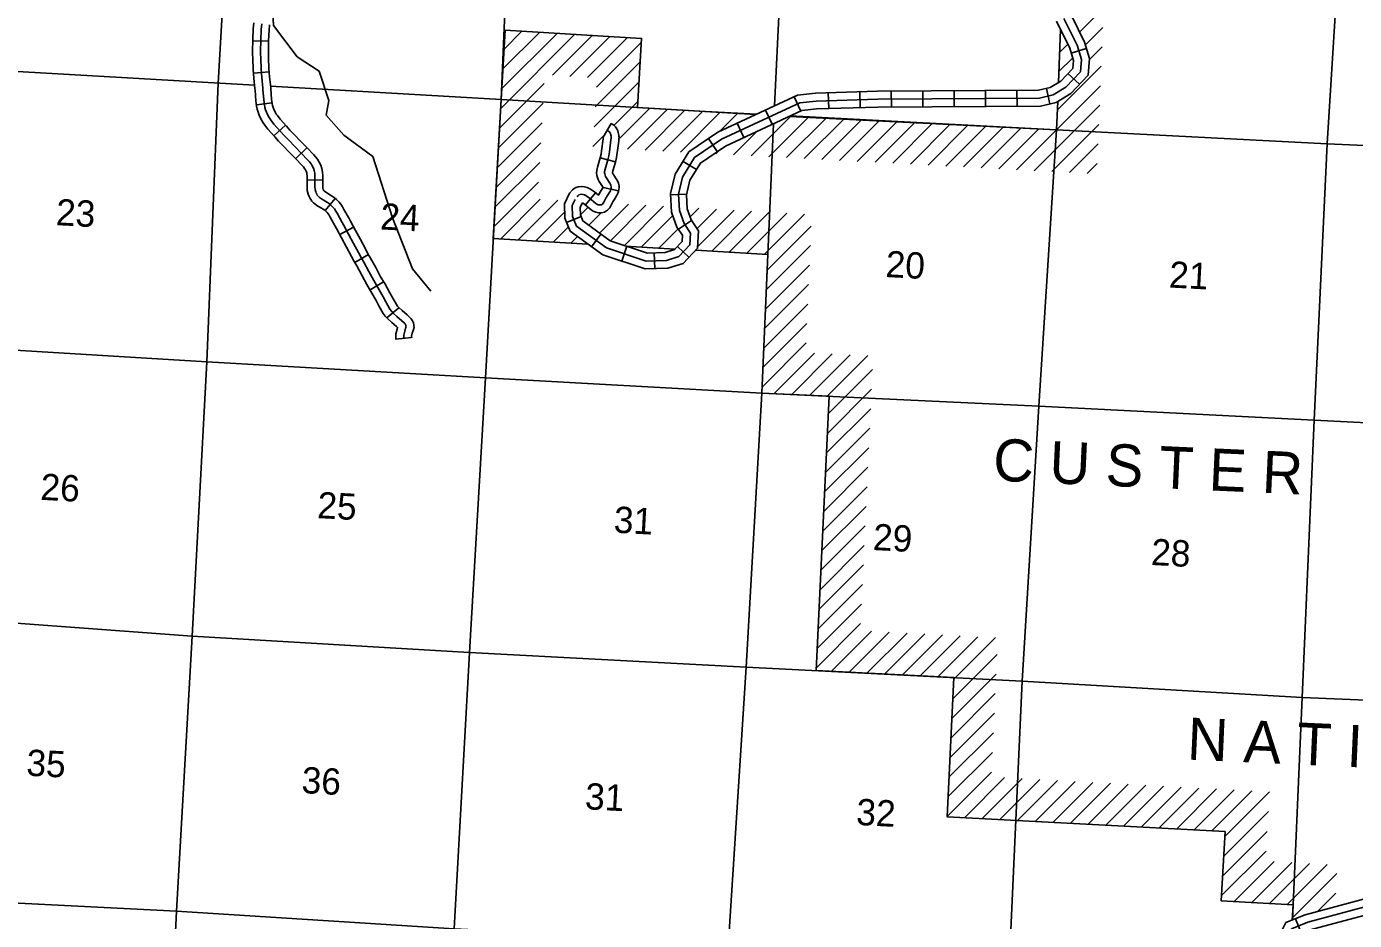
# Model space of a CAD drawing. Extents: x 207145 to 882112, y 15644499 to 16934720.
# Drawn here: x 468056 to 493274, y 16680151 to 16697123 of the extents above; entities that cross this region are included whole.
import ezdxf

# ---------------------------------------------------------------- set-up
doc = ezdxf.new("R2010")
doc.units = 0
for name, color, linetype in [('L13', 7, 'Continuous'), ('L14', 7, 'Continuous'), ('L37', 7, 'Continuous'), ('L8', 7, 'Continuous'), ('L9', 7, 'Continuous')]:
    doc.layers.add(name, color=color, linetype=linetype)

msp = doc.modelspace()

# ---------------------------------------------------------------- linework, layer by layer
at = {"layer": 'L13'}
msp.add_line((471694, 16696051), (472004, 16701383), dxfattribs=at)
for points in [[(475331, 16664583), (475599, 16669460), (475899, 16674775), (476177, 16679990), (476465, 16685238), (476769, 16690451), (477067, 16695741), (477290, 16701009), (477496, 16706303), (477748, 16711477)], [(482258, 16695616), (482506, 16700724), (482771, 16706023), (482900, 16709187)], [(492096, 16680159), (492281, 16684381), (492511, 16689649), (492758, 16694899), (493094, 16700279), (493231, 16703397)], [(487653, 16696059), (487693, 16697065)], [(466445, 16696354), (472386, 16696011)], [(470092, 16664778), (470331, 16669714), (470650, 16675070), (470905, 16680328), (471201, 16685551), (471479, 16690757), (471694, 16696051)], [(472690, 16695994), (477067, 16695741), (481905, 16695452)], [(485905, 16663732), (486130, 16668867), (486444, 16674122), (486726, 16679413), (486966, 16684697), (487278, 16689918), (487616, 16695164), (487638, 16695700)], [(482542, 16695417), (487616, 16695164), (492758, 16694899), (498009, 16694662), (502538, 16694393)], [(480597, 16664004), (480850, 16669198), (481148, 16674487), (481386, 16679738), (481724, 16684958), (482018, 16690164), (482242, 16695278)], [(466164, 16691082), (471479, 16690757), (476769, 16690451), (482018, 16690164), (487278, 16689918), (492511, 16689649), (497770, 16689386), (500224, 16689244)], [(465881, 16685942), (471201, 16685551), (476465, 16685238), (481724, 16684958), (486966, 16684697), (492281, 16684381), (496849, 16684196)], [(465647, 16680591), (470905, 16680328), (476177, 16679990), (481386, 16679738), (486726, 16679413), (491823, 16679134)]]:
    msp.add_lwpolyline(points, dxfattribs=at)
at = {"layer": 'L37'}
for p, q in [((488052, 16697015), (488511, 16697473)), ((477060, 16695569), (478465, 16696973)), ((477082, 16695944), (478131, 16696993)), ((477104, 16696319), (477798, 16697013)), ((477125, 16696694), (477464, 16697033)), ((478042, 16696197), (478799, 16696953)), ((478376, 16696177), (479132, 16696934)), ((487691, 16697007), (487712, 16697028)), ((488162, 16696771), (488496, 16697105)), ((478710, 16696157), (479466, 16696914)), ((478880, 16695974), (479732, 16696826)), ((487676, 16696639), (487828, 16696791)), ((488242, 16696497), (488481, 16696736)), ((478857, 16695598), (479710, 16696450)), ((487661, 16696270), (487923, 16696532)), ((487631, 16695533), (488466, 16696368)), ((477039, 16695194), (477889, 16696044)), ((478835, 16695222), (479687, 16696074)), ((487616, 16695165), (488451, 16695999)), ((477017, 16694818), (477867, 16695669)), ((479221, 16695254), (479665, 16695698)), ((479322, 16695002), (479892, 16695572)), ((479470, 16694796), (480226, 16695553)), ((479803, 16694776), (480560, 16695533)), ((480139, 16694758), (480893, 16695513)), ((480475, 16694740), (481229, 16695495)), ((481223, 16695136), (481565, 16695477)), ((481818, 16694670), (482574, 16695425)), ((481884, 16695442), (481901, 16695460)), ((487191, 16694386), (488436, 16695631)), ((476996, 16694443), (477846, 16695294)), ((482154, 16694652), (482910, 16695408)), ((482490, 16694634), (483246, 16695390)), ((482825, 16694616), (483582, 16695373)), ((483161, 16694599), (483918, 16695356)), ((483497, 16694581), (484254, 16695338)), ((483833, 16694563), (484590, 16695321)), ((484169, 16694546), (484927, 16695303)), ((484505, 16694528), (485263, 16695286)), ((484840, 16694510), (485599, 16695268)), ((485176, 16694492), (485935, 16695251)), ((485512, 16694475), (486271, 16695234)), ((485848, 16694457), (486607, 16695216)), ((486184, 16694439), (486943, 16695199)), ((486520, 16694421), (487279, 16695181)), ((486855, 16694404), (487616, 16695164)), ((487527, 16694368), (488421, 16695262)), ((476974, 16694068), (477824, 16694918)), ((478812, 16694846), (479022, 16695056)), ((481482, 16694687), (481926, 16695131)), ((481146, 16694705), (481223, 16694781)), ((487863, 16694351), (488406, 16694894)), ((476952, 16693693), (477803, 16694543)), ((488199, 16694333), (488391, 16694525)), ((476931, 16693318), (477781, 16694168)), ((477055, 16693088), (477813, 16693846)), ((477389, 16693069), (478147, 16693827)), ((478589, 16693562), (478720, 16693693)), ((478937, 16693203), (479485, 16693751)), ((479143, 16693055), (479819, 16693732)), ((479409, 16692967), (480154, 16693712)), ((480657, 16693509), (480823, 16693674)), ((480790, 16693288), (481157, 16693655)), ((477724, 16693050), (478273, 16693600)), ((478733, 16693352), (478967, 16693586)), ((479730, 16692935), (480330, 16693535)), ((480802, 16692947), (481492, 16693636)), ((481068, 16692859), (481826, 16693617)), ((481402, 16692840), (482160, 16693598)), ((481737, 16692821), (482495, 16693579)), ((482071, 16692802), (482829, 16693560)), ((478058, 16693031), (478345, 16693318)), ((480065, 16692916), (480431, 16693282)), ((482120, 16692497), (482958, 16693334)), ((478393, 16693012), (478518, 16693137)), ((482104, 16692127), (482941, 16692965)), ((482088, 16691757), (482925, 16692595)), ((482072, 16691388), (482909, 16692225)), ((482055, 16691018), (482893, 16691855)), ((482039, 16690648), (482877, 16691486)), ((482023, 16690278), (482860, 16691116)), ((482252, 16690154), (483019, 16690921)), ((482591, 16690139), (483358, 16690906)), ((482929, 16690124), (483696, 16690891)), ((483268, 16690109), (484035, 16690876)), ((483282, 16689769), (484122, 16690609)), ((483264, 16689398), (484104, 16690238)), ((483247, 16689027), (484087, 16689868)), ((483230, 16688657), (484070, 16689497)), ((483212, 16688286), (484052, 16689126)), ((483195, 16687915), (484035, 16688755)), ((483178, 16687544), (484018, 16688384)), ((483160, 16687173), (484000, 16688013)), ((483143, 16686802), (483983, 16687642)), ((483126, 16686431), (483966, 16687271)), ((483108, 16686060), (483948, 16686900)), ((483091, 16685689), (483931, 16686530)), ((483074, 16685319), (483914, 16686159)), ((483056, 16684948), (483896, 16685788)), ((483343, 16684881), (484105, 16685643)), ((483680, 16684864), (484441, 16685626)), ((484016, 16684847), (484778, 16685608)), ((484352, 16684829), (485114, 16685591)), ((484688, 16684812), (485450, 16685574)), ((485024, 16684795), (485786, 16685556)), ((485361, 16684777), (486122, 16685539)), ((485667, 16684730), (486459, 16685522)), ((485648, 16684358), (486491, 16685201)), ((485630, 16683986), (486473, 16684829)), ((485611, 16683613), (486454, 16684457)), ((485593, 16683241), (486436, 16684084)), ((485574, 16682869), (486417, 16683712)), ((485555, 16682497), (486398, 16683340)), ((485537, 16682125), (486380, 16682968)), ((485868, 16682102), (486628, 16682863)), ((486203, 16682084), (486964, 16682845)), ((486539, 16682066), (487299, 16682827)), ((486874, 16682048), (487635, 16682809)), ((487210, 16682030), (487970, 16682791)), ((487546, 16682012), (488306, 16682773)), ((487881, 16681995), (488642, 16682755)), ((488217, 16681977), (488977, 16682737)), ((488552, 16681959), (489313, 16682719)), ((488888, 16681941), (489648, 16682701)), ((489224, 16681923), (489984, 16682683)), ((489559, 16681905), (490320, 16682665)), ((489895, 16681887), (490655, 16682647)), ((490230, 16681869), (490991, 16682629)), ((490566, 16681851), (491326, 16682611)), ((490812, 16681744), (491660, 16682591)), ((490792, 16681370), (491640, 16682217)), ((490772, 16680996), (491619, 16681843)), ((490751, 16680622), (491599, 16681469)), ((490992, 16680509), (491751, 16681268)), ((491327, 16680490), (492086, 16681250)), ((491662, 16680472), (492422, 16681232)), ((491997, 16680454), (492757, 16681214)), ((492096, 16680199), (492939, 16681042)), ((492571, 16680321), (492921, 16680670))]:
    msp.add_line(p, q, dxfattribs=at)
for points in [[(481920, 16695459), (480953, 16695509), (479658, 16695586), (479736, 16696897), (477146, 16697052), (476918, 16693096), (478716, 16692993)], [(487693, 16697065), (487653, 16696059)], [(487638, 16695700), (487616, 16695164), (482560, 16695426)], [(481920, 16695459), (481920, 16695459)], [(479458, 16692951), (479526, 16692947), (480371, 16692899)], [(480764, 16692876), (482133, 16692798), (482018, 16690164), (483297, 16690108), (483054, 16684896), (485668, 16684761), (485537, 16682120), (490818, 16681837), (490746, 16680522), (492109, 16680448), (492094, 16680158)]]:
    msp.add_lwpolyline(points, dxfattribs=at)
at = {"layer": 'L8'}
for p, q in [((472352, 16696849), (472651, 16696846)), ((487896, 16696620), (488181, 16696709)), ((472365, 16696240), (472663, 16696263)), ((487833, 16696229), (488051, 16696026)), ((487424, 16695947), (487491, 16695657)), ((472423, 16695639), (472718, 16695677)), ((482633, 16695790), (482759, 16695519)), ((483281, 16695864), (483291, 16695566)), ((483878, 16695883), (483887, 16695585)), ((484478, 16695895), (484480, 16695597)), ((485075, 16695899), (485076, 16695601)), ((485671, 16695903), (485673, 16695604)), ((486268, 16695906), (486270, 16695608)), ((486864, 16695910), (486866, 16695611)), ((482092, 16695538), (482218, 16695268)), ((472749, 16695051), (472974, 16695248)), ((479004, 16695025), (479158, 16695280)), ((481551, 16695287), (481677, 16695016)), ((481005, 16694995), (481173, 16694748)), ((473166, 16694614), (473380, 16694821)), ((478950, 16694630), (479238, 16694555)), ((480523, 16694563), (480777, 16694406)), ((473383, 16694211), (473682, 16694209)), ((478861, 16693965), (478670, 16693735)), ((479008, 16694068), (479300, 16694005)), ((480290, 16693927), (480588, 16693943)), ((473724, 16693633), (473917, 16693861)), ((478587, 16693516), (478311, 16693402)), ((480436, 16693275), (480683, 16693443)), ((474004, 16693174), (474267, 16693316)), ((478962, 16693184), (478787, 16692943)), ((479454, 16692951), (479360, 16692668)), ((480420, 16692949), (480636, 16692743)), ((474290, 16692646), (474549, 16692794)), ((479976, 16692825), (479986, 16692527)), ((474580, 16692123), (474837, 16692274)), ((474900, 16691591), (475128, 16691783)), ((475072, 16691188), (475369, 16691217))]:
    msp.add_line(p, q, dxfattribs=at)
for points in [[(472703, 16697993), (472746, 16697144), (473198, 16696549), (473611, 16696274), (473795, 16695720), (473749, 16695441), (474082, 16695063), (474629, 16694653), (475007, 16693491), (475388, 16692525), (475731, 16692096)], [(472375, 16697196), (472362, 16697078), (472352, 16696870), (472349, 16696654), (472349, 16696608), (472352, 16696515), (472359, 16696307), (472372, 16696141), (472394, 16695942), (472396, 16695914), (472412, 16695714), (472425, 16695612), (472436, 16695553), (472452, 16695497), (472472, 16695441), (472518, 16695345), (472549, 16695294), (472581, 16695250), (472639, 16695175), (472768, 16695028)], [(472524, 16697176), (472511, 16697066), (472502, 16696866), (472499, 16696653), (472499, 16696609), (472502, 16696520), (472509, 16696316), (472521, 16696155), (472543, 16695955), (472545, 16695926), (472561, 16695730), (472573, 16695636), (472582, 16695588), (472595, 16695542), (472610, 16695498), (472650, 16695416), (472674, 16695377), (472701, 16695341), (472755, 16695271), (472880, 16695128)], [(487898, 16697330), (488145, 16696825), (488243, 16696514), (488215, 16696200), (487891, 16695852), (487611, 16695684), (487309, 16695613), (484225, 16695595), (483060, 16695558), (482779, 16695528), (481329, 16694854), (480854, 16694530), (480655, 16694206), (480589, 16693929), (480604, 16693662), (480677, 16693453), (480818, 16693245), (480801, 16692914), (480523, 16692623), (480237, 16692535), (479805, 16692520), (479001, 16692786), (478377, 16693240), (478276, 16693484), (478269, 16693758), (478369, 16693960)], [(487757, 16697276), (488006, 16696770), (488091, 16696497), (488070, 16696265), (487795, 16695970), (487553, 16695824), (487291, 16695763), (484222, 16695745), (483050, 16695708), (482739, 16695674), (481255, 16694985), (480743, 16694636), (480514, 16694264), (480438, 16693942), (480455, 16693632), (480542, 16693385), (480666, 16693203), (480654, 16692978), (480441, 16692755), (480212, 16692684), (479826, 16692671), (479071, 16692921), (478500, 16693336), (478426, 16693516), (478420, 16693725), (478477, 16693839)], [(487616, 16697223), (487866, 16696714), (487939, 16696481), (487926, 16696329), (487700, 16696088), (487496, 16695965), (487273, 16695913), (484219, 16695895), (483039, 16695857), (482698, 16695821), (481181, 16695116), (480632, 16694742), (480374, 16694322), (480287, 16693956), (480306, 16693602), (480407, 16693317), (480513, 16693160), (480507, 16693041), (480360, 16692887), (480186, 16692833), (479848, 16692822), (479140, 16693056), (478622, 16693432), (478575, 16693547), (478571, 16693692), (478613, 16693776)], [(472672, 16697155), (472661, 16697054), (472652, 16696861), (472649, 16696651), (472649, 16696611), (472651, 16696525), (472659, 16696324), (472671, 16696169), (472692, 16695969), (472695, 16695938), (472710, 16695745), (472722, 16695659), (472729, 16695622), (472739, 16695587), (472749, 16695556), (472783, 16695488), (472799, 16695461), (472820, 16695432), (472871, 16695366), (472991, 16695229)], [(472991, 16695229), (473058, 16695157), (473131, 16695082), (473269, 16694936), (473377, 16694826), (473511, 16694688), (473545, 16694649), (473581, 16694603), (473614, 16694549), (473642, 16694493), (473666, 16694427), (473679, 16694359), (473683, 16694294), (473682, 16694135), (473683, 16694088), (473685, 16694053), (473690, 16694032), (473693, 16694024), (473698, 16694015), (473703, 16694006), (473706, 16694003), (473715, 16693996), (473741, 16693976), (473850, 16693909), (473899, 16693877), (473945, 16693838), (473984, 16693798), (474025, 16693751), (474059, 16693698), (474084, 16693652), (474181, 16693476), (474206, 16693431), (474301, 16693253), (474397, 16693078), (474492, 16692900), (474540, 16692810), (474590, 16692724), (474686, 16692547), (474780, 16692373), (474857, 16692242), (474958, 16692065), (475010, 16691967), (475081, 16691843), (475103, 16691813), (475125, 16691788), (475188, 16691732), (475285, 16691649), (475342, 16691594), (475362, 16691571), (475371, 16691556), (475386, 16691533), (475403, 16691498), (475412, 16691452), (475411, 16691439), (475414, 16691415), (475404, 16691372), (475398, 16691354), (475382, 16691301), (475368, 16691243), (475368, 16691238), (475371, 16691212)], [(478613, 16693776), (478658, 16693744), (478777, 16693646), (478817, 16693618), (478869, 16693596), (478920, 16693587), (478972, 16693587), (479029, 16693600), (479089, 16693634), (479130, 16693679), (479155, 16693719), (479191, 16693795), (479214, 16693836), (479259, 16693907), (479279, 16693941), (479297, 16693989), (479307, 16694036), (479309, 16694060), (479311, 16694095), (479296, 16694149), (479280, 16694194), (479256, 16694230), (479192, 16694331), (479189, 16694336), (479185, 16694348), (479183, 16694353), (479189, 16694384), (479238, 16694550), (479260, 16694636), (479274, 16694725), (479301, 16694950), (479307, 16694990), (479309, 16695024), (479306, 16695044), (479305, 16695059), (479300, 16695089), (479294, 16695114), (479284, 16695142), (479265, 16695182), (479243, 16695217), (479208, 16695251), (479158, 16695281)], [(472768, 16695028), (472841, 16694950), (472915, 16694874), (473053, 16694728), (473162, 16694616), (473290, 16694485), (473314, 16694457), (473335, 16694430), (473352, 16694402), (473366, 16694375), (473376, 16694347), (473381, 16694322), (473383, 16694286), (473382, 16694133), (473383, 16694077), (473387, 16694010), (473404, 16693938), (473421, 16693898), (473434, 16693872), (473452, 16693840), (473476, 16693809), (473506, 16693779), (473530, 16693760), (473571, 16693728), (473689, 16693656), (473718, 16693637), (473739, 16693619), (473763, 16693594), (473784, 16693570), (473800, 16693545), (473821, 16693507), (473918, 16693331), (473942, 16693287), (474037, 16693111), (474133, 16692935), (474228, 16692759), (474278, 16692665), (474328, 16692578), (474422, 16692404), (474518, 16692226), (474597, 16692092), (474695, 16691920), (474748, 16691822), (474830, 16691678), (474869, 16691626), (474909, 16691578), (474991, 16691506), (475084, 16691427), (475101, 16691410), (475092, 16691378), (475070, 16691287), (475067, 16691232), (475072, 16691182)], [(472880, 16695128), (472949, 16695053), (473023, 16694978), (473161, 16694832), (473269, 16694721), (473400, 16694587), (473429, 16694553), (473458, 16694516), (473483, 16694476), (473504, 16694434), (473521, 16694387), (473530, 16694340), (473533, 16694290), (473532, 16694134), (473533, 16694082), (473536, 16694032), (473547, 16693985), (473557, 16693961), (473566, 16693944), (473578, 16693922), (473589, 16693907), (473606, 16693891), (473622, 16693878), (473656, 16693852), (473769, 16693783), (473809, 16693757), (473842, 16693728), (473873, 16693696), (473904, 16693661), (473929, 16693621), (473952, 16693580), (474050, 16693404), (474074, 16693359), (474169, 16693182), (474265, 16693007), (474360, 16692830), (474409, 16692737), (474459, 16692651), (474554, 16692475), (474649, 16692300), (474727, 16692167), (474826, 16691992), (474879, 16691894), (474955, 16691760), (474986, 16691720), (475017, 16691683), (475089, 16691619), (475184, 16691538), (475232, 16691492), (475240, 16691483), (475245, 16691475), (475256, 16691459), (475259, 16691451), (475261, 16691443), (475260, 16691435), (475262, 16691423), (475259, 16691412), (475254, 16691397), (475237, 16691340), (475219, 16691265), (475218, 16691235), (475221, 16691197)], [(478369, 16693960), (478426, 16694024), (478477, 16694060), (478533, 16694079), (478592, 16694089), (478651, 16694082), (478705, 16694068), (478752, 16694043), (478784, 16694023), (478841, 16693982), (478917, 16693919), (478925, 16693935), (478957, 16693991), (479003, 16694064), (479005, 16694066), (478930, 16694183), (478911, 16694221), (478899, 16694258), (478888, 16694296), (478882, 16694343), (478885, 16694388), (478896, 16694453), (478949, 16694630), (478966, 16694697), (478977, 16694766), (479004, 16694992), (479008, 16695017), (479007, 16695022), (479003, 16695024)], [(479081, 16695153), (479116, 16695131), (479126, 16695122), (479133, 16695111), (479145, 16695085), (479150, 16695071), (479153, 16695058), (479156, 16695041), (479157, 16695027), (479159, 16695017), (479158, 16695007), (479152, 16694971), (479126, 16694746), (479113, 16694667), (479093, 16694590), (479043, 16694418), (479034, 16694370), (479033, 16694348), (479035, 16694325), (479042, 16694303), (479050, 16694278), (479061, 16694257), (479130, 16694148), (479145, 16694126), (479153, 16694104), (479160, 16694080), (479159, 16694068), (479158, 16694056), (479153, 16694031), (479144, 16694007), (479131, 16693985), (479086, 16693914), (479058, 16693865), (479022, 16693790), (479009, 16693769), (478995, 16693753), (478975, 16693741), (478955, 16693737), (478933, 16693737), (478912, 16693741), (478889, 16693751), (478867, 16693766), (478750, 16693863), (478701, 16693898), (478676, 16693913), (478650, 16693927), (478623, 16693935), (478596, 16693938), (478570, 16693933), (478546, 16693925), (478526, 16693911), (478510, 16693892)]]:
    msp.add_lwpolyline(points, dxfattribs=at)
at = {"layer": 'L9'}
msp.add_line((492155, 16680182), (492268, 16679906), dxfattribs=at)
for points in [[(497140, 16683643), (497092, 16683451), (497080, 16682407), (497056, 16682230), (496868, 16681816), (496752, 16681694), (496261, 16681528), (495324, 16681358), (495154, 16681278), (494929, 16680905), (494813, 16680832), (494052, 16680718), (492339, 16680259), (491973, 16680109), (491867, 16679910), (491854, 16679682)], [(497285, 16683607), (497242, 16683432), (497229, 16682396), (497202, 16682188), (496994, 16681731), (496835, 16681564), (496299, 16681383), (495370, 16681214), (495259, 16681161), (495039, 16680797), (494867, 16680689), (494083, 16680571), (492387, 16680116), (492080, 16679990), (492015, 16679868), (492004, 16679673)], [(497450, 16683649), (497392, 16683412), (497379, 16682385), (497348, 16682146), (497120, 16681646), (496918, 16681433), (496336, 16681237), (495417, 16681070), (495364, 16681045), (495149, 16680689), (494920, 16680545), (494114, 16680424), (492435, 16679974), (492187, 16679872), (492163, 16679827), (492154, 16679665)]]:
    msp.add_lwpolyline(points, dxfattribs=at)

# ---------------------------------------------------------------- texts
at = {"layer": 'L14'}
for s, p in [('23', (468605, 16693353)), ('24', (474764, 16693272)), ('20', (484361, 16692368)), ('21', (489745, 16692169)), ('26', (468311, 16688138)), ('25', (473569, 16687791)), ('31', (479200, 16687515)), ('29', (484121, 16687185)), ('28', (489404, 16686901)), ('35', (468044, 16682901)), ('36', (473271, 16682570)), ('31', (478654, 16682264)), ('32', (483804, 16681966))]:
    msp.add_text(s, height=500, rotation=356.9671, dxfattribs=at).set_placement(p)
at = {"layer": 'L37'}
for s, p in [('C U S T E R', (486400, 16688503)), ('N A T I  O N A L', (490087, 16683206))]:
    msp.add_text(s, height=799.98, rotation=357.4131, dxfattribs=at).set_placement(p)

doc.saveas('drawing.dxf')
